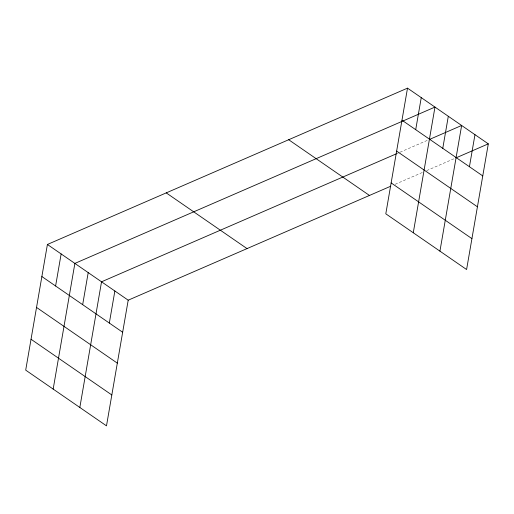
<?xml version="1.0" encoding="UTF-8"?>
<svg xmlns="http://www.w3.org/2000/svg" width="514" height="514" viewBox="0 0 514 514"><rect width="100%" height="100%" fill="white"/><g stroke="black" fill="none" stroke-linecap="round" stroke-linejoin="round"><path stroke-width="0.39" stroke-dasharray="2.57 1.93" d="M397.091 153.493L399.288 152.542M400.02 152.221L427.899 140.123M395.137 184.301L423.016 172.203M426.684 170.609L454.556 158.511"/><path stroke-width="0.77" d="M407.512 88.145L385.802 213.811L466.59 269.529L488.3 143.862L407.512 88.145L47.41 244.471L25.7 370.138L106.488 425.855L128.198 300.189L390.736 186.216M55.602 286.002L61.14 253.942M53.167 389.085L74.877 263.412L434.979 107.085L413.275 232.758M82.67 304.667L88.202 272.606M79.831 407.474L101.534 281.8L396.352 153.814M109.328 323.055L114.866 290.995M415.71 129.676L421.249 97.615M442.772 148.34L448.311 116.28M439.933 251.147L461.643 125.474L429.363 139.487M469.43 166.729L474.968 134.668M456.021 157.869L488.3 143.862M401.974 120.205L482.762 175.923M396.641 151.097L477.429 206.814M391.141 182.92L471.929 238.637M288.675 139.731L369.463 195.448M166.24 192.885L247.028 248.596M47.41 244.471L128.198 300.189M41.872 276.532L122.66 332.25M36.533 307.423L117.32 363.141M31.033 339.246L111.827 394.964"/></g></svg>
